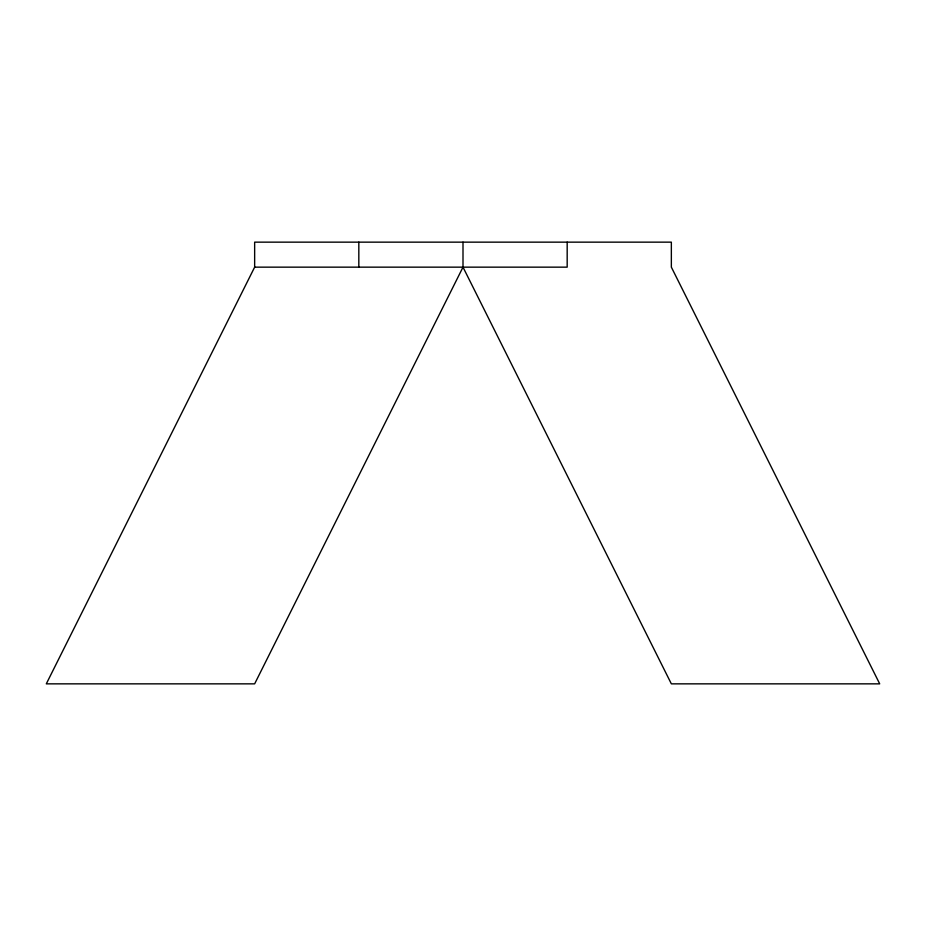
<?xml version="1.0" encoding="UTF-8"?>
<svg xmlns="http://www.w3.org/2000/svg" width="926" height="926" viewBox="0 0 926 926"><rect width="100%" height="100%" fill="white"/><g stroke="black" fill="none" stroke-linecap="round" stroke-linejoin="round"><path stroke-width="1.39" d="M463 267.151L671.35 683.851L879.7 683.851L671.35 267.151L671.35 242.149L254.65 242.149L254.65 267.151L46.3 683.851L254.65 683.851L463 267.151L463 242.149M254.65 267.151L567.175 267.151L567.175 242.149M358.825 242.149L358.825 267.151"/></g></svg>
